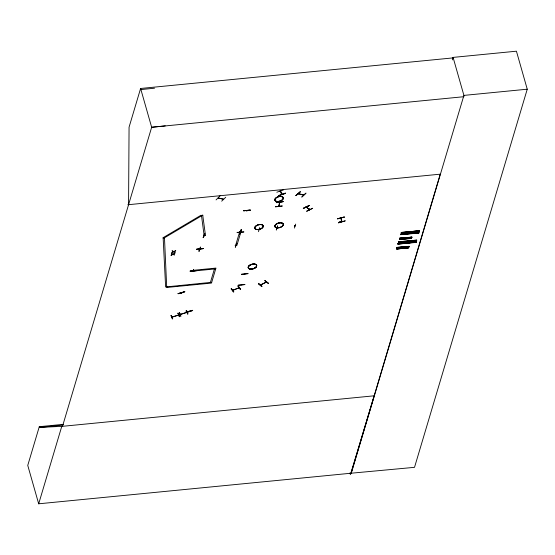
<?xml version="1.0" encoding="UTF-8"?>
<svg xmlns="http://www.w3.org/2000/svg" width="555" height="555" viewBox="0 0 555 555"><rect width="100%" height="100%" fill="white"/><g stroke="black" fill="none" stroke-linecap="round" stroke-linejoin="round"><path stroke-width="0.83" d="M128.573 204.677L129.065 127.185L140.602 88.481L453.005 57.9M260.371 284.993L260.926 284.264M265.831 282.412L266.386 281.982L266.227 281.427M266.497 282.1L266.164 281.461M275.391 206.404L275.433 206.89L282.197 206.002M275.453 206.647L282.204 206.016M341.29 218.372L340.93 218.503L340.756 217.567M199.62 249.514L199.8 249.139M199.904 249.223L199.911 249.528M240.204 231.442L240.377 232.066L240.53 231.671M196.768 270.604L190.053 271.208L196.768 270.618M196.81 270.41L190.101 271.041M237.096 232.566L243.805 231.914M237.145 232.392L243.811 231.969M396.624 248.987L408.813 247.592L396.624 248.82L396.686 248.467L408.868 247.405L408.716 247.877L396.617 248.987L408.73 247.856M409.077 246.607L396.978 247.877M396.964 247.905L397.04 247.384L409.215 246.316L397.061 247.454M397.061 247.62L409.167 246.51L396.971 247.738M397.997 243.735L397.963 243.354L397.866 243.881L416.097 242.147L397.852 244.131L397.838 243.749L416.146 242.035M397.99 243.451L416.222 241.779M416.666 240.197L416.527 240.842L398.379 242.507L398.525 242.077L416.659 240.454M398.608 241.814L398.504 242.112M411.533 238.449L399.433 239.559M399.51 239.156L411.595 237.956L411.519 238.477M411.879 237.394L399.767 238.497L399.919 238.04M399.857 238.067L411.956 237.131M418.824 233.058L400.675 234.689M419.344 231.185L401.203 233.065M401.327 232.705L419.552 230.727L419.434 231.144L401.196 232.85L401.397 232.448M411.616 238.213L399.427 239.413L411.609 238.22M399.78 238.477L411.942 237.179L399.773 238.331M411.935 237.214L399.85 238.241M416.104 242.167L416.215 241.82M418.817 232.816L400.668 234.474L418.9 232.795M419.469 230.797L401.32 232.455L419.559 230.748M296.099 195.575L300.241 191.725M258.477 283.82L262.036 286.422L258.727 283.348L258.484 283.834L261.703 286.588M216.061 199.918L220.071 195.783M231.151 288.85L233.426 292.041L233.787 291.902L231.442 288.662L233.717 291.84M341.665 221.799L340.701 217.657M341.526 221.487L341.464 220.994M179.48 312.645L180.965 316.19L180.597 316.308L179.445 312.701M198.933 251.2L200.549 247.135L198.954 251.158M199.238 251.089L200.445 247.1M203.158 237.672L204.774 233.6L203.179 237.63M203.463 237.561L204.698 233.558M279.574 202.298L278.714 206.238L278.839 205.801M279.81 202.263L278.978 206.21M283.126 201.569L276.314 202.679L283.133 201.583M223.707 199.176L218.212 197.989M232.607 290.258L233.322 289.974M298.354 193.639L303.696 194.881M63.45 424.332L39.287 426.698L27.75 465.402L38.683 503.801L351.086 473.221L440.24 174.173L127.837 204.753M38.683 503.801L61.778 426.33L62.514 426.261M171.426 253.656L172.591 254.356L170.926 255.328L172.903 254.481L174.478 254.967L173.333 254.266L174.971 253.309L173.028 254.148L171.335 253.337M172.203 251.04L173.375 251.741L171.703 252.719L173.68 251.866L175.255 252.352L174.11 251.651L175.755 250.694L173.805 251.533L172.112 250.721M211.712 282.301L165.626 286.97L163.156 238.074L164.481 237.79L201.791 215.694L201.035 215.229L163.725 237.325L164.481 237.79L166.715 287.469L211.476 283.085L215.95 268.086L193.57 270.278L193.334 271.062L215.715 268.87M210.407 282.433L214.41 269.002M239.566 232.177L235.563 245.608L236.867 245.483L240.87 232.052L239.566 232.177L239.434 231.706M452.346 59.878L453.081 57.401L516.428 51.199L527.25 89.202L414.516 467.338L351.086 473.221M351.176 473.54L463.911 95.398L453.081 57.401M241.411 229.409L240.183 233.482L241.543 229.388M241.335 231.338L240.981 231.553L241.363 231.317M258.935 229.763L258.561 229.798L258.963 229.597M259.567 227.592L258.526 231.692M276.272 229.95L277.632 225.85L276.411 229.888M294.691 226.274L294.538 225.864M295.69 224.102L294.434 228.091M193.445 270.354L193.369 270.722M193.362 270.667L193.508 270.271L193.695 270.604M204.781 235.646L204.802 235.084M203.338 248.578L196.56 249.361M235.854 245.705L235.223 245.622M247.03 210.831L246.67 210.935L246.843 210.498M235.299 247.592L236.583 243.569M239.85 234.085L241.078 230.02L239.476 234.12L240.766 230.027M240.766 231.643L240.676 232.039M250.312 210.172L243.603 210.803L250.319 210.074M241.397 274.371L248.141 273.615L241.376 274.274M238.144 285.27L244.845 284.59M244.887 274.059L244.831 274.253M241.779 284.632L241.418 284.847M260.642 285.055L260.302 284.347M265.824 282.238L265.665 281.683M181.776 293.061L181.672 292.818M279.581 202.256L279.456 202.693L279.81 202.575M171.953 317.044L172.695 316.808M180.229 314.387L180.819 314.165M238.428 288.094L238.983 287.684M193.411 270.361L193.397 269.876M246.996 210.838L246.698 210.893M309.704 209.755L306.311 207.112L306.686 207.383M306.36 207.119L309.371 209.832M306.866 207.251L306.561 207.355M277.091 227.848L277.368 227.973M186.286 312.416L186.071 311.924M281.704 194.174C283.036 195.2 280.573 190.053 280.129 191.496M223.478 199.307L218.302 197.989M221.681 201.174L225.725 197.268M298.174 193.827L298.861 193.785M298.229 193.806L303.516 195.055L303.12 194.791M301.865 197.011L306.013 193.098L301.844 196.976M181.381 292.832L181.374 292.915M189.331 311.015L189.193 311.417M171.169 315.351L172.688 318.848L172.321 318.965L170.898 315.448L171.273 315.365M181.769 293.144L181.624 292.79M204.171 234.938L204.164 235.715L204.802 235.625M200.556 249.174L199.973 249.216M260.434 284.965L266.324 282.016L266.067 281.461M260.545 285.062L266.435 282.106M268.384 283.244L264.832 280.65L268.342 283.216M309.288 205.364L303.245 208.361L309.468 205.53M309.419 205.454L303.377 208.416M309.329 208.916L309.454 209.866M312.659 208.312L306.582 211.302L312.625 208.257M178.627 314.921L178.093 315.268M231.151 288.864L231.511 288.725M232.677 290.23L239.115 287.802L232.781 290.341M240.239 289.238L237.935 286.158L238.289 286.005L240.572 289.19M193.598 270.694L193.57 269.737M260.899 284.708L261.037 284.361M283.425 189.956L276.827 192.21M285.221 193.022L285.395 193.473L278.714 195.589M178.079 293.664L184.829 291.729L178.079 293.65M184.801 291.646L178.127 293.755M177.947 313.235L178.315 313.117L179.73 316.6L179.362 316.725L177.968 313.145L179.404 316.648M186.216 310.578L186.591 310.46L188.006 313.95L187.639 314.068L186.244 310.488L187.68 313.998M180.299 314.366L192.717 310.495L186.036 312.604M172.022 317.023L178.675 315.039L172.078 317.141M180.306 314.525L186.882 312.403M337.593 218.746L344.384 216.998L337.6 218.753M337.62 218.892L344.398 217.095M342.067 221.355L339.056 222.146L340.576 221.799M345.168 220.89L338.425 222.846L345.154 220.828M202.825 215.382L201.507 215.701L204.129 235.563L205.447 235.244L202.693 214.91M204.323 235.493L204.85 235.486L204.635 234.897M276.307 202.589L283.078 201.715M140.921 89.584L154.519 88.203M165.258 125.881L151.654 127.268L62.5 426.309L39.495 427.412L39.287 426.698M463.911 95.398L527.25 89.202M464.049 96.688L151.654 127.268L140.602 88.481M39.495 427.412L62.791 425.13M61.765 426.386L374.167 395.805L350.42 474.608L349.955 472.971M238.137 285.235L244.887 284.514M243.603 210.713L250.305 210.081M236.499 243.617L236.867 243.583M235.181 245.768L235.785 245.705M264.901 280.573L268.093 283.327M418.949 232.635L400.8 234.3L400.654 234.723M416.75 240.128L398.532 241.82L416.673 240.155M397.873 244.096L416.021 242.431M294.906 225.538L294.726 226.121L294.615 225.517M238.019 286.082L240.294 289.259M239.996 232.004L239.961 231.477M341.152 218.059L341.929 221.716L341.762 221.098M239.989 232.025L239.836 231.449M238.879 287.136L238.941 287.712L238.719 287.157M294.996 226.072L294.851 225.496M401.286 232.781L401.182 233.1M398.483 242.181L398.379 242.507M309.482 209.471L308.989 208.992M281.822 194.451L279.998 191.267M341.609 221.729L341.367 220.932M192.641 310.294L185.883 312.125M309.197 208.888L309.385 209.471M306.18 206.522L306.374 207.147L306.18 206.606M280.351 191.066L280.462 191.461M280.004 190.934L280.24 191.544M265.651 281.669L265.81 282.224M265.602 281.919L265.72 282.315M238.81 287.164L238.969 287.719M193.431 269.799L193.57 270.278M186.05 312.104L186.209 312.618M163.017 237.596L163.156 238.074M166.819 286.207L166.951 286.685M418.803 233.065L418.914 232.288L400.765 233.953L400.759 234.425M295.864 195.561L300.331 191.78L295.877 195.554M196.616 249.202L203.338 248.591L196.63 249.209M285.277 193.23L278.728 195.644L285.277 193.23M341.235 218.115L341.082 217.56L341.2 218.122M257.18 229.631A4.385 2.338 -15.9 0 0 263.236 226.045A4.385 2.338 -15.9 0 0 256.556 225.601A4.385 2.338 -15.9 0 0 257.18 229.631A4.364 2.331 -15.9 0 0 263.216 226.038A4.364 2.331 -15.9 0 0 256.563 225.601A4.364 2.331 -15.9 0 0 257.187 229.61M257.138 229.493A4.385 2.338 -15.9 0 0 263.195 225.906A4.385 2.338 -15.9 0 0 256.514 225.462A4.385 2.338 -15.9 0 0 257.138 229.493M277.292 227.897A4.385 2.338 -15.9 0 0 283.348 224.31A4.385 2.338 -15.9 0 0 276.668 223.866A4.385 2.338 -15.9 0 0 277.292 227.897A4.364 2.331 -15.9 0 0 283.334 224.324A4.364 2.331 -15.9 0 0 276.674 223.88A4.364 2.331 -15.9 0 0 277.299 227.897M277.25 227.758A4.385 2.338 -15.9 0 0 283.307 224.171A4.385 2.338 -15.9 0 0 276.626 223.727A4.385 2.338 -15.9 0 0 277.25 227.758M277.243 201.562A4.385 2.338 -15.9 0 0 283.3 197.975A4.364 2.331 -15.9 0 0 276.626 197.531A4.385 2.338 -15.9 0 0 277.243 201.562A4.364 2.331 -15.9 0 0 283.279 197.969A4.385 2.338 -15.9 0 0 276.619 197.531A4.364 2.331 -15.9 0 0 277.25 201.541M277.202 201.423A4.385 2.338 -15.9 0 0 283.258 197.837A4.385 2.338 -15.9 0 0 276.577 197.393A4.385 2.338 -15.9 0 0 277.202 201.423M250.652 269.14A4.371 2.338 -15.9 0 0 256.701 265.561A4.371 2.338 -15.9 0 0 250.034 265.124A4.371 2.338 -15.9 0 0 250.652 269.14A4.371 2.338 -15.9 0 0 256.708 265.574A4.371 2.338 -15.9 0 0 250.034 265.13A4.371 2.338 -15.9 0 0 250.659 269.154M250.617 269.022A4.385 2.338 -15.9 0 0 256.674 265.436A4.385 2.338 -15.9 0 0 249.993 264.992A4.385 2.338 -15.9 0 0 250.617 269.022M250.666 269.147A4.357 2.324 -15.9 0 0 256.688 265.581A4.357 2.324 -15.9 0 0 250.048 265.137A4.357 2.324 -15.9 0 0 250.666 269.147"/></g></svg>
